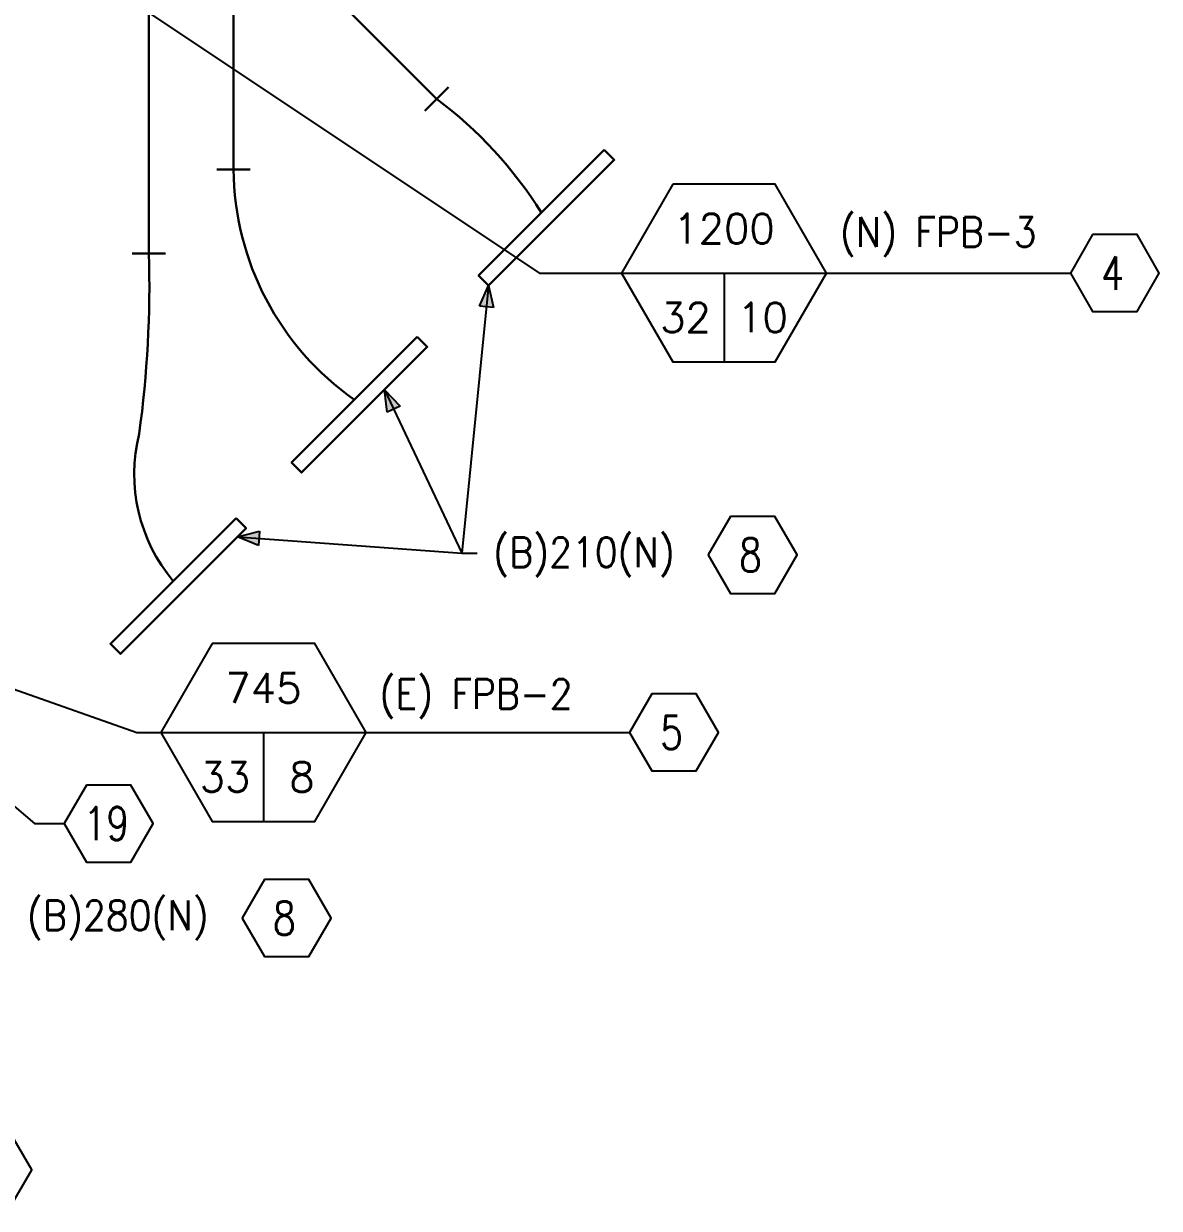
# Model space of a CAD drawing. Header units: inches. Extents: x 51 to 3278, y 66 to 1678.
# Drawn here: x 2971.5 to 3278.2, y 435 to 754.8 of the extents above; entities that cross this region are included whole.
import ezdxf
from ezdxf.enums import TextEntityAlignment as Align

# ---------------------------------------------------------------- set-up
doc = ezdxf.new("R2010")
doc.units = ezdxf.units.IN
doc.header["$LTSCALE"] = 30
doc.header["$MEASUREMENT"] = 0
for name, color, linetype, lineweight in [('M-HVAC-NEWW-DIFF', 6, 'Continuous', 30), ('M-HVAC-NEWW-DUCT', 1, 'Continuous', 30), ('M-TEXT', 71, 'Continuous', 25)]:
    doc.layers.add(name, color=color, linetype=linetype, lineweight=lineweight)
doc.styles.add('A', font='SIMPLEX.shx', dxfattribs={"width": 0.9, "height": 8})
doc.styles.get("Standard").update_dxf_attribs({"font": 'simplex.shx'})
doc.dimstyles.get("Standard").update_dxf_attribs({"dimtxt": 0.18, "dimasz": 0.18, "dimexe": 0.18, "dimexo": 0.0625, "dimgap": 0.09, "dimtad": 0, "dimtih": 1, "dimtoh": 1, "dimdec": 4, "dimzin": 0, "dimdsep": 46, "dimtxsty": 'Standard', "dimcen": 0.09, "dimadec": 0, "dimazin": 0, "dimtfac": 1, "dimtdec": 4, "dimtofl": 0, "dimtmove": 0, "dimatfit": 3, "dimfxl": 1, "dimtolj": 1, "dimtzin": 0, "dimarcsym": 0})

# ---------------------------------------------------------------- blocks, each defined once
blk = doc.blocks.new('std-blk02')
blk.add_lwpolyline([(-0.0548, 0.1103), (-0.1173, 0.0021), (-0.0548, -0.1062), (0.0702, -0.1062), (0.1327, 0.0021), (0.0702, 0.1103)], close=True)
at = {"layer": 'M-TEXT', "width": 0.8}
blk.add_attdef('TYPE', text='', height=0.0938, dxfattribs=at).set_placement((0.0012, 0.0021), align=Align.MIDDLE)
blk = doc.blocks.new('Hva-Std03')
for p, q in [((-0.2887, 0), (0.2887, 0)), ((0, 0), (0, -0.25))]:
    blk.add_line(p, q)
blk.add_lwpolyline([(-0.1443, 0.25), (-0.2887, 0), (-0.1443, -0.25), (0.1443, -0.25), (0.2887, 0), (0.1443, 0.25)], close=True)
for p in [(0, 0.125), (-0.1083, -0.125), (0.1083, -0.125)]:
    blk.add_attdef('#', text='', height=0.0833).set_placement(p, align=Align.MIDDLE)
blk = doc.blocks.new('AHJ')
for p, q in [((-6, 2), (0, 0)), ((-6, -2), (-6, 2)), ((0, 0), (-6, -2))]:
    blk.add_line(p, q)
blk.add_solid([(0, 0), (-6, 2), (-6, -2)])
blk = doc.blocks.new('Hva-Dif06')
at = {"linetype": 'Continuous'}
blk.add_lwpolyline([(48, 3.82), (0, 3.82), (0, 0), (48, 0)], close=True, dxfattribs=at)
blk = doc.blocks.new('Std-Blk14')
blk.add_lwpolyline([(0.0625, 0.1083), (0, 0), (0.0625, -0.1083), (0.1875, -0.1083), (0.25, 0), (0.1875, 0.1083)], close=True)
at = {"layer": 'M-TEXT', "width": 0.8}
blk.add_attdef('TYPE', text='', height=0.0938, dxfattribs=at).set_placement((0.1185, 0), align=Align.MIDDLE)
blk = doc.blocks.new('HVA-bkt2')
blk.add_line((0, 0.046875), (0, -0.046875))

msp = doc.modelspace()

# ---------------------------------------------------------------- linework, layer by layer
at = {"layer": 'M-HVAC-NEWW-DUCT'}
for p, q in [((3005.33, 795.12), (3005.33, 692.8)), ((3028.18, 795.12), (3028.18, 715.48)), ((3051.48, 766.06), (3083.01, 734.53))]:
    msp.add_line(p, q, dxfattribs=at)
for centre, radius, start, end in [((3015.42, 643.83), 113.1, 32.0121, 53.3073), ((3104.79, 716.05), 76.61, 180.4199, 234.9897), ((2709.07, 684.4), 296.37, 352.1873, 1.6245), ((3046.16, 633.24), 44.8, 165.9626, 220.1346)]:
    msp.add_arc(centre, radius, start, end, dxfattribs=at)
at = {"layer": 'M-TEXT'}
for p, q in [((3188.35, 687.51, 0), (3254.2, 687.51, 0)), ((3063.97, 563.49, 0), (3135.11, 563.49, 0))]:
    msp.add_line(p, q, dxfattribs=at)

# ---------------------------------------------------------------- block references
at = {"layer": 'M-HVAC-NEWW-DIFF', "rotation": 45}
for p in [(3097.06, 684.12, 0), (3046.57, 633.63, 0), (2997.64, 584.69, 0)]:
    msp.add_blockref('Hva-Dif06', p, dxfattribs=at)
at = {"layer": 'M-HVAC-NEWW-DUCT', "xscale": 96, "yscale": 96, "zscale": 96}
for p, rotation in [((3083.01, 734.52), 135.0000011472743), ((3028.18, 715.48), 90.00000076484848), ((3005.33, 692.79), 90.00000076484848)]:
    msp.add_blockref('HVA-bkt2', p, dxfattribs=dict(at, rotation=rotation))
at = {"layer": 'M-TEXT'}
ref = msp.add_blockref('Hva-Std03', (3160.64, 687.51, 0), dxfattribs=dict(at, xscale=96, yscale=96, zscale=96))
ref.add_attrib('#', '1200', dxfattribs={"layer": '0', "height": 8}).set_placement((3160.64, 699.51, 0), align=Align.MIDDLE)
ref.add_attrib('#', '32', dxfattribs={"layer": '0', "height": 8}).set_placement((3150.24, 675.51, 0), align=Align.MIDDLE)
ref.add_attrib('#', '10', dxfattribs={"layer": '0', "height": 8}).set_placement((3171.03, 675.51, 0), align=Align.MIDDLE)
at = {"layer": 'M-TEXT', "xscale": 96, "yscale": 96, "zscale": 96}
for name, p, values in [('std-blk02', (3265.45, 687.31, 0), {'TYPE': '4'}), ('std-blk02', (3167.66, 611.2, 0), {'TYPE': '8'}), ('std-blk02', (3146.37, 563.29, 0), {'TYPE': '5'}), ('Std-Blk14', (2982.44, 538.9), {'TYPE': '19'}), ('std-blk02', (3041.78, 513.17), {'TYPE': '8'}), ('std-blk02', (2960.97, 445.22), {'TYPE': '8'})]:
    msp.add_blockref(name, p, dxfattribs=at).add_auto_attribs(values)
at = {"layer": 'M-TEXT'}
ref = msp.add_blockref('Hva-Std03', (3036.26, 563.49, 0), dxfattribs=dict(at, xscale=96, yscale=96, zscale=96))
ref.add_attrib('#', '745', dxfattribs={"layer": '0', "height": 8}).set_placement((3036.26, 575.49, 0), align=Align.MIDDLE)
ref.add_attrib('#', '33', dxfattribs={"layer": '0', "height": 8}).set_placement((3025.87, 551.49, 0), align=Align.MIDDLE)
ref.add_attrib('#', '8', dxfattribs={"layer": '0', "height": 8}).set_placement((3046.65, 551.49, 0), align=Align.MIDDLE)

# ---------------------------------------------------------------- texts
at = {"layer": 'M-TEXT', "style": 'A', "width": 0.9}
for s, p in [('(N) FPB-3', (3191.96, 694.6, 0)), ('(B)210(N)', (3098.29, 608.14, 0)), ('(E) FPB-2', (3067.59, 569.91, 0)), ('(B)280(N)', (2972.41, 510.11))]:
    msp.add_text(s, height=8, dxfattribs=at).set_placement(p)

# ---------------------------------------------------------------- leaders
at = {"layer": 'M-TEXT'}
for points in [[(2946.07, 797.24, 0), (3110.78, 687.51, 0), (3132.92, 687.51, 0)], [(3097.06, 684.12, 0), (3089.87, 611.92, 0), (3093.98, 611.92, 0)], [(3068.94, 655.99, 0), (3089.87, 611.92, 0), (3093.98, 611.92, 0)], [(2832.23, 623.28, 0), (3002.05, 563.49, 0), (3008.55, 563.49, 0)], [(3029.27, 616.32, 0), (3089.87, 611.92, 0), (3093.98, 611.92, 0)], [(2925.9, 580.17), (2974.41, 538.9), (2982.44, 538.9)]]:
    msp.add_leader(points, dimstyle='Standard', override={"dimscale": 96, "dimasz": 0.01, "dimldrblk": 'AHJ'}, dxfattribs=at)

doc.saveas('drawing.dxf')
